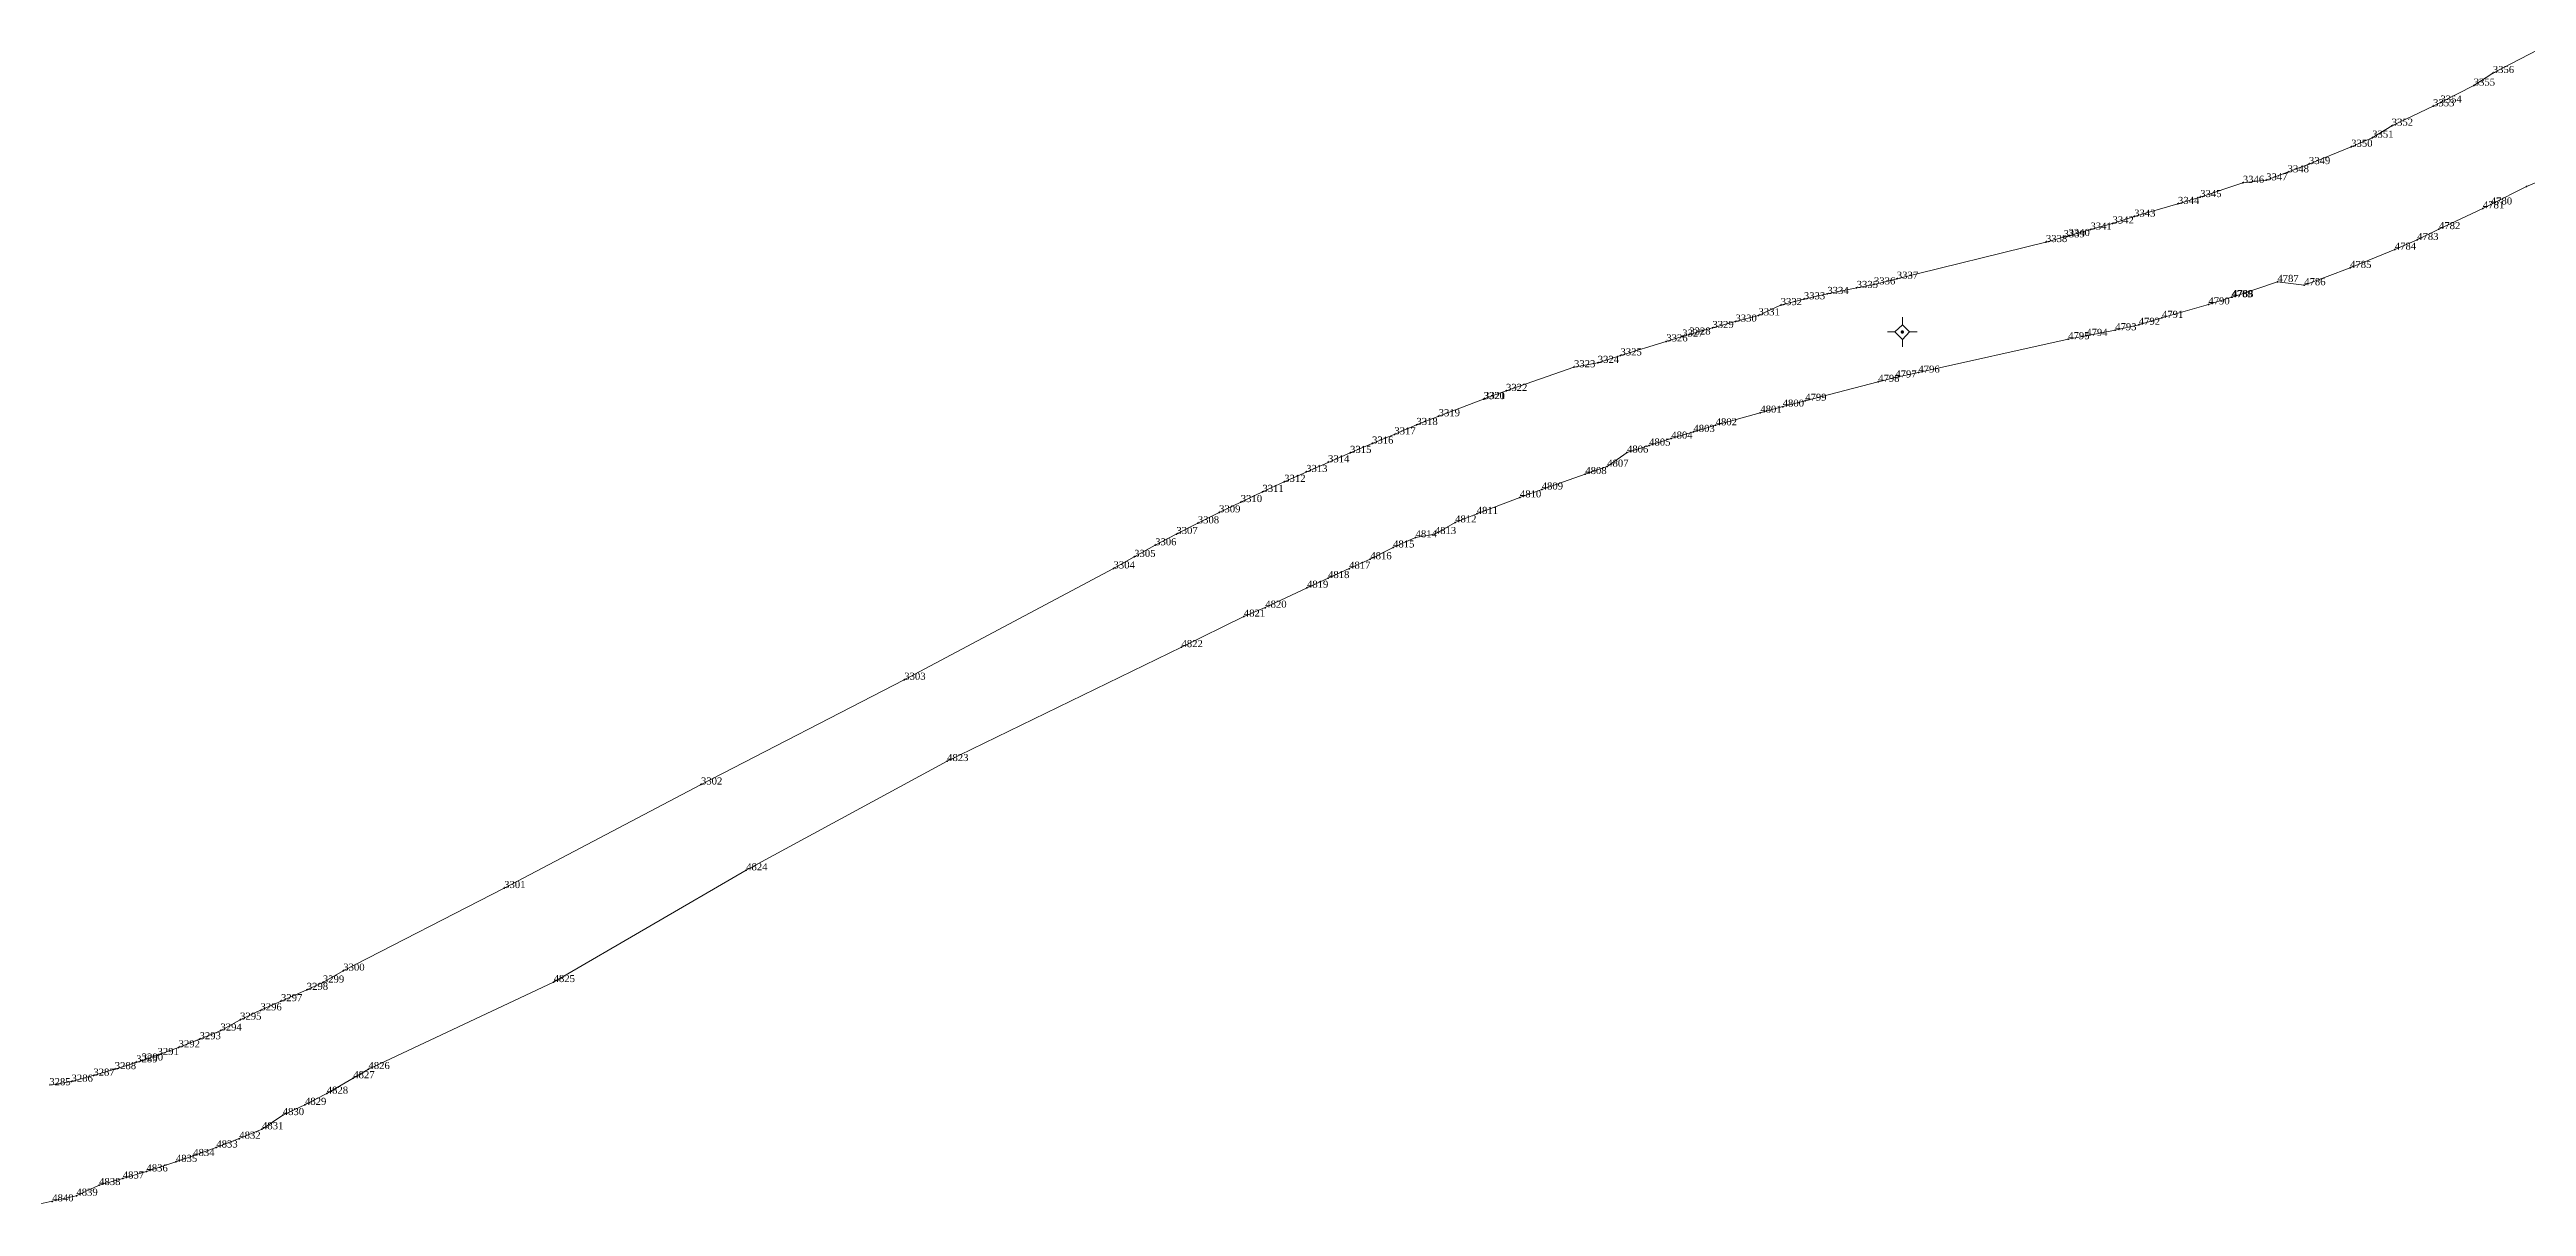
# Model space of a CAD drawing. Header units: metres. Extents: x 543554 to 549226, y 1840763 to 1844579.
# Drawn here: x 547809.8 to 548020, y 1842084.4 to 1842182.6 of the extents above; entities that cross this region are included whole.
import ezdxf

# ---------------------------------------------------------------- set-up
doc = ezdxf.new("R2010")
doc.units = ezdxf.units.M
doc.header["$MEASUREMENT"] = 0
for name, color, linetype, lineweight in [('Level 11', 7, 'Continuous', 0), ('Level 12', 7, 'Continuous', 0), ('Level 30', 7, 'Continuous', 0), ('Level 7', 7, 'Continuous', 0)]:
    doc.layers.add(name, color=color, linetype=linetype, lineweight=lineweight)
doc.styles.add('Style-Vntime', font='Vntime.shx')

# ---------------------------------------------------------------- blocks, each defined once
blk = doc.blocks.new('CENTRD')
at = {"layer": 'Level 11', "linetype": 'Continuous', "lineweight": 0}
h = blk.add_hatch(color=1, dxfattribs=at)
edge = h.paths.add_edge_path()
edge.add_arc((0, 0), 1.5, 0, 360)
at = {"layer": 'Level 11', "color": 1, "linetype": 'Continuous', "lineweight": 0}
for p, q in [((0, 6.2), (-6.3, 0)), ((0, 12.5), (0, 6.2)), ((6.2, 0), (0, 6.2)), ((-6.3, 0), (-12.5, 0)), ((-6.3, 0), (0, -6.3)), ((0, -6.3), (6.2, 0)), ((0, -6.3), (0, -12.5)), ((12.5, 0), (6.2, 0))]:
    blk.add_line(p, q, dxfattribs=at)
blk = doc.blocks.new('SHMIA_3284')
at = {"layer": 'Level 12', "color": 2, "linetype": 'Continuous', "lineweight": 0, "style": 'Style-Vntime'}
blk.add_text('3285', height=0.6, dxfattribs=at).set_placement((0, 0))
blk = doc.blocks.new('DDCT')
at = {"layer": 'Level 7', "color": 3, "linetype": 'Continuous', "lineweight": 30}
blk.add_point((0, 0), dxfattribs=at)
blk = doc.blocks.new('SHMIA_3285')
at = {"layer": 'Level 12', "color": 2, "linetype": 'Continuous', "lineweight": 0, "style": 'Style-Vntime'}
blk.add_text('3286', height=0.6, dxfattribs=at).set_placement((0, 0))
blk = doc.blocks.new('SHMIA_3286')
at = {"layer": 'Level 12', "color": 2, "linetype": 'Continuous', "lineweight": 0, "style": 'Style-Vntime'}
blk.add_text('3287', height=0.6, dxfattribs=at).set_placement((0, 0))
blk = doc.blocks.new('SHMIA_3287')
at = {"layer": 'Level 12', "color": 2, "linetype": 'Continuous', "lineweight": 0, "style": 'Style-Vntime'}
blk.add_text('3288', height=0.6, dxfattribs=at).set_placement((0, 0))
blk = doc.blocks.new('SHMIA_3288')
at = {"layer": 'Level 12', "color": 2, "linetype": 'Continuous', "lineweight": 0, "style": 'Style-Vntime'}
blk.add_text('3289', height=0.6, dxfattribs=at).set_placement((0, 0))
blk = doc.blocks.new('SHMIA_3289')
at = {"layer": 'Level 12', "color": 2, "linetype": 'Continuous', "lineweight": 0, "style": 'Style-Vntime'}
blk.add_text('3290', height=0.6, dxfattribs=at).set_placement((0, 0))
blk = doc.blocks.new('SHMIA_3290')
at = {"layer": 'Level 12', "color": 2, "linetype": 'Continuous', "lineweight": 0, "style": 'Style-Vntime'}
blk.add_text('3291', height=0.6, dxfattribs=at).set_placement((0, 0))
blk = doc.blocks.new('SHMIA_3291')
at = {"layer": 'Level 12', "color": 2, "linetype": 'Continuous', "lineweight": 0, "style": 'Style-Vntime'}
blk.add_text('3292', height=0.6, dxfattribs=at).set_placement((0, 0))
blk = doc.blocks.new('SHMIA_3292')
at = {"layer": 'Level 12', "color": 2, "linetype": 'Continuous', "lineweight": 0, "style": 'Style-Vntime'}
blk.add_text('3293', height=0.6, dxfattribs=at).set_placement((0, 0))
blk = doc.blocks.new('SHMIA_3293')
at = {"layer": 'Level 12', "color": 2, "linetype": 'Continuous', "lineweight": 0, "style": 'Style-Vntime'}
blk.add_text('3294', height=0.6, dxfattribs=at).set_placement((0, 0))
blk = doc.blocks.new('SHMIA_3294')
at = {"layer": 'Level 12', "color": 2, "linetype": 'Continuous', "lineweight": 0, "style": 'Style-Vntime'}
blk.add_text('3295', height=0.6, dxfattribs=at).set_placement((0, 0))
blk = doc.blocks.new('SHMIA_3295')
at = {"layer": 'Level 12', "color": 2, "linetype": 'Continuous', "lineweight": 0, "style": 'Style-Vntime'}
blk.add_text('3296', height=0.6, dxfattribs=at).set_placement((0, 0))
blk = doc.blocks.new('SHMIA_3296')
at = {"layer": 'Level 12', "color": 2, "linetype": 'Continuous', "lineweight": 0, "style": 'Style-Vntime'}
blk.add_text('3297', height=0.6, dxfattribs=at).set_placement((0, 0))
blk = doc.blocks.new('SHMIA_3297')
at = {"layer": 'Level 12', "color": 2, "linetype": 'Continuous', "lineweight": 0, "style": 'Style-Vntime'}
blk.add_text('3298', height=0.6, dxfattribs=at).set_placement((0, 0))
blk = doc.blocks.new('SHMIA_3298')
at = {"layer": 'Level 12', "color": 2, "linetype": 'Continuous', "lineweight": 0, "style": 'Style-Vntime'}
blk.add_text('3299', height=0.6, dxfattribs=at).set_placement((0, 0))
blk = doc.blocks.new('SHMIA_3299')
at = {"layer": 'Level 12', "color": 2, "linetype": 'Continuous', "lineweight": 0, "style": 'Style-Vntime'}
blk.add_text('3300', height=0.6, dxfattribs=at).set_placement((0, 0))
blk = doc.blocks.new('SHMIA_3300')
at = {"layer": 'Level 12', "color": 2, "linetype": 'Continuous', "lineweight": 0, "style": 'Style-Vntime'}
blk.add_text('3301', height=0.6, dxfattribs=at).set_placement((0, 0))
blk = doc.blocks.new('SHMIA_3301')
at = {"layer": 'Level 12', "color": 2, "linetype": 'Continuous', "lineweight": 0, "style": 'Style-Vntime'}
blk.add_text('3302', height=0.6, dxfattribs=at).set_placement((0, 0))
blk = doc.blocks.new('SHMIA_3302')
at = {"layer": 'Level 12', "color": 2, "linetype": 'Continuous', "lineweight": 0, "style": 'Style-Vntime'}
blk.add_text('3303', height=0.6, dxfattribs=at).set_placement((0, 0))
blk = doc.blocks.new('SHMIA_3303')
at = {"layer": 'Level 12', "color": 2, "linetype": 'Continuous', "lineweight": 0, "style": 'Style-Vntime'}
blk.add_text('3304', height=0.6, dxfattribs=at).set_placement((0, 0))
blk = doc.blocks.new('SHMIA_3304')
at = {"layer": 'Level 12', "color": 2, "linetype": 'Continuous', "lineweight": 0, "style": 'Style-Vntime'}
blk.add_text('3305', height=0.6, dxfattribs=at).set_placement((0, 0))
blk = doc.blocks.new('SHMIA_3305')
at = {"layer": 'Level 12', "color": 2, "linetype": 'Continuous', "lineweight": 0, "style": 'Style-Vntime'}
blk.add_text('3306', height=0.6, dxfattribs=at).set_placement((0, 0))
blk = doc.blocks.new('SHMIA_3306')
at = {"layer": 'Level 12', "color": 2, "linetype": 'Continuous', "lineweight": 0, "style": 'Style-Vntime'}
blk.add_text('3307', height=0.6, dxfattribs=at).set_placement((0, 0))
blk = doc.blocks.new('SHMIA_3307')
at = {"layer": 'Level 12', "color": 2, "linetype": 'Continuous', "lineweight": 0, "style": 'Style-Vntime'}
blk.add_text('3308', height=0.6, dxfattribs=at).set_placement((0, 0))
blk = doc.blocks.new('SHMIA_3308')
at = {"layer": 'Level 12', "color": 2, "linetype": 'Continuous', "lineweight": 0, "style": 'Style-Vntime'}
blk.add_text('3309', height=0.6, dxfattribs=at).set_placement((0, 0))
blk = doc.blocks.new('SHMIA_3309')
at = {"layer": 'Level 12', "color": 2, "linetype": 'Continuous', "lineweight": 0, "style": 'Style-Vntime'}
blk.add_text('3310', height=0.6, dxfattribs=at).set_placement((0, 0))
blk = doc.blocks.new('SHMIA_3310')
at = {"layer": 'Level 12', "color": 2, "linetype": 'Continuous', "lineweight": 0, "style": 'Style-Vntime'}
blk.add_text('3311', height=0.6, dxfattribs=at).set_placement((0, 0))
blk = doc.blocks.new('SHMIA_3311')
at = {"layer": 'Level 12', "color": 2, "linetype": 'Continuous', "lineweight": 0, "style": 'Style-Vntime'}
blk.add_text('3312', height=0.6, dxfattribs=at).set_placement((0, 0))
blk = doc.blocks.new('SHMIA_3312')
at = {"layer": 'Level 12', "color": 2, "linetype": 'Continuous', "lineweight": 0, "style": 'Style-Vntime'}
blk.add_text('3313', height=0.6, dxfattribs=at).set_placement((0, 0))
blk = doc.blocks.new('SHMIA_3313')
at = {"layer": 'Level 12', "color": 2, "linetype": 'Continuous', "lineweight": 0, "style": 'Style-Vntime'}
blk.add_text('3314', height=0.6, dxfattribs=at).set_placement((0, 0))
blk = doc.blocks.new('SHMIA_3314')
at = {"layer": 'Level 12', "color": 2, "linetype": 'Continuous', "lineweight": 0, "style": 'Style-Vntime'}
blk.add_text('3315', height=0.6, dxfattribs=at).set_placement((0, 0))
blk = doc.blocks.new('SHMIA_3315')
at = {"layer": 'Level 12', "color": 2, "linetype": 'Continuous', "lineweight": 0, "style": 'Style-Vntime'}
blk.add_text('3316', height=0.6, dxfattribs=at).set_placement((0, 0))
blk = doc.blocks.new('SHMIA_3316')
at = {"layer": 'Level 12', "color": 2, "linetype": 'Continuous', "lineweight": 0, "style": 'Style-Vntime'}
blk.add_text('3317', height=0.6, dxfattribs=at).set_placement((0, 0))
blk = doc.blocks.new('SHMIA_3317')
at = {"layer": 'Level 12', "color": 2, "linetype": 'Continuous', "lineweight": 0, "style": 'Style-Vntime'}
blk.add_text('3318', height=0.6, dxfattribs=at).set_placement((0, 0))
blk = doc.blocks.new('SHMIA_3318')
at = {"layer": 'Level 12', "color": 2, "linetype": 'Continuous', "lineweight": 0, "style": 'Style-Vntime'}
blk.add_text('3319', height=0.6, dxfattribs=at).set_placement((0, 0))
blk = doc.blocks.new('SHMIA_3319')
at = {"layer": 'Level 12', "color": 2, "linetype": 'Continuous', "lineweight": 0, "style": 'Style-Vntime'}
blk.add_text('3320', height=0.6, dxfattribs=at).set_placement((0, 0))
blk = doc.blocks.new('SHMIA_3320')
at = {"layer": 'Level 12', "color": 2, "linetype": 'Continuous', "lineweight": 0, "style": 'Style-Vntime'}
blk.add_text('3321', height=0.6, dxfattribs=at).set_placement((0, 0))
blk = doc.blocks.new('SHMIA_3321')
at = {"layer": 'Level 12', "color": 2, "linetype": 'Continuous', "lineweight": 0, "style": 'Style-Vntime'}
blk.add_text('3322', height=0.6, dxfattribs=at).set_placement((0, 0))
blk = doc.blocks.new('SHMIA_3322')
at = {"layer": 'Level 12', "color": 2, "linetype": 'Continuous', "lineweight": 0, "style": 'Style-Vntime'}
blk.add_text('3323', height=0.6, dxfattribs=at).set_placement((0, 0))
blk = doc.blocks.new('SHMIA_3323')
at = {"layer": 'Level 12', "color": 2, "linetype": 'Continuous', "lineweight": 0, "style": 'Style-Vntime'}
blk.add_text('3324', height=0.6, dxfattribs=at).set_placement((0, 0))
blk = doc.blocks.new('SHMIA_3324')
at = {"layer": 'Level 12', "color": 2, "linetype": 'Continuous', "lineweight": 0, "style": 'Style-Vntime'}
blk.add_text('3325', height=0.6, dxfattribs=at).set_placement((0, 0))
blk = doc.blocks.new('SHMIA_3325')
at = {"layer": 'Level 12', "color": 2, "linetype": 'Continuous', "lineweight": 0, "style": 'Style-Vntime'}
blk.add_text('3326', height=0.6, dxfattribs=at).set_placement((0, 0))
blk = doc.blocks.new('SHMIA_3326')
at = {"layer": 'Level 12', "color": 2, "linetype": 'Continuous', "lineweight": 0, "style": 'Style-Vntime'}
blk.add_text('3327', height=0.6, dxfattribs=at).set_placement((0, 0))
blk = doc.blocks.new('SHMIA_3327')
at = {"layer": 'Level 12', "color": 2, "linetype": 'Continuous', "lineweight": 0, "style": 'Style-Vntime'}
blk.add_text('3328', height=0.6, dxfattribs=at).set_placement((0, 0))
blk = doc.blocks.new('SHMIA_3328')
at = {"layer": 'Level 12', "color": 2, "linetype": 'Continuous', "lineweight": 0, "style": 'Style-Vntime'}
blk.add_text('3329', height=0.6, dxfattribs=at).set_placement((0, 0))
blk = doc.blocks.new('SHMIA_3329')
at = {"layer": 'Level 12', "color": 2, "linetype": 'Continuous', "lineweight": 0, "style": 'Style-Vntime'}
blk.add_text('3330', height=0.6, dxfattribs=at).set_placement((0, 0))
blk = doc.blocks.new('SHMIA_3330')
at = {"layer": 'Level 12', "color": 2, "linetype": 'Continuous', "lineweight": 0, "style": 'Style-Vntime'}
blk.add_text('3331', height=0.6, dxfattribs=at).set_placement((0, 0))
blk = doc.blocks.new('SHMIA_3331')
at = {"layer": 'Level 12', "color": 2, "linetype": 'Continuous', "lineweight": 0, "style": 'Style-Vntime'}
blk.add_text('3332', height=0.6, dxfattribs=at).set_placement((0, 0))
blk = doc.blocks.new('SHMIA_3332')
at = {"layer": 'Level 12', "color": 2, "linetype": 'Continuous', "lineweight": 0, "style": 'Style-Vntime'}
blk.add_text('3333', height=0.6, dxfattribs=at).set_placement((0, 0))
blk = doc.blocks.new('SHMIA_3333')
at = {"layer": 'Level 12', "color": 2, "linetype": 'Continuous', "lineweight": 0, "style": 'Style-Vntime'}
blk.add_text('3334', height=0.6, dxfattribs=at).set_placement((0, 0))
blk = doc.blocks.new('SHMIA_3334')
at = {"layer": 'Level 12', "color": 2, "linetype": 'Continuous', "lineweight": 0, "style": 'Style-Vntime'}
blk.add_text('3335', height=0.6, dxfattribs=at).set_placement((0, 0))
blk = doc.blocks.new('SHMIA_3335')
at = {"layer": 'Level 12', "color": 2, "linetype": 'Continuous', "lineweight": 0, "style": 'Style-Vntime'}
blk.add_text('3336', height=0.6, dxfattribs=at).set_placement((0, 0))
blk = doc.blocks.new('SHMIA_3336')
at = {"layer": 'Level 12', "color": 2, "linetype": 'Continuous', "lineweight": 0, "style": 'Style-Vntime'}
blk.add_text('3337', height=0.6, dxfattribs=at).set_placement((0, 0))
blk = doc.blocks.new('SHMIA_3337')
at = {"layer": 'Level 12', "color": 2, "linetype": 'Continuous', "lineweight": 0, "style": 'Style-Vntime'}
blk.add_text('3338', height=0.6, dxfattribs=at).set_placement((0, 0))
blk = doc.blocks.new('SHMIA_3338')
at = {"layer": 'Level 12', "color": 2, "linetype": 'Continuous', "lineweight": 0, "style": 'Style-Vntime'}
blk.add_text('3339', height=0.6, dxfattribs=at).set_placement((0, 0))
blk = doc.blocks.new('SHMIA_3339')
at = {"layer": 'Level 12', "color": 2, "linetype": 'Continuous', "lineweight": 0, "style": 'Style-Vntime'}
blk.add_text('3340', height=0.6, dxfattribs=at).set_placement((0, 0))
blk = doc.blocks.new('SHMIA_3340')
at = {"layer": 'Level 12', "color": 2, "linetype": 'Continuous', "lineweight": 0, "style": 'Style-Vntime'}
blk.add_text('3341', height=0.6, dxfattribs=at).set_placement((0, 0))
blk = doc.blocks.new('SHMIA_3341')
at = {"layer": 'Level 12', "color": 2, "linetype": 'Continuous', "lineweight": 0, "style": 'Style-Vntime'}
blk.add_text('3342', height=0.6, dxfattribs=at).set_placement((0, 0))
blk = doc.blocks.new('SHMIA_3342')
at = {"layer": 'Level 12', "color": 2, "linetype": 'Continuous', "lineweight": 0, "style": 'Style-Vntime'}
blk.add_text('3343', height=0.6, dxfattribs=at).set_placement((0, 0))
blk = doc.blocks.new('SHMIA_3343')
at = {"layer": 'Level 12', "color": 2, "linetype": 'Continuous', "lineweight": 0, "style": 'Style-Vntime'}
blk.add_text('3344', height=0.6, dxfattribs=at).set_placement((0, 0))
blk = doc.blocks.new('SHMIA_3344')
at = {"layer": 'Level 12', "color": 2, "linetype": 'Continuous', "lineweight": 0, "style": 'Style-Vntime'}
blk.add_text('3345', height=0.6, dxfattribs=at).set_placement((0, 0))
blk = doc.blocks.new('SHMIA_3345')
at = {"layer": 'Level 12', "color": 2, "linetype": 'Continuous', "lineweight": 0, "style": 'Style-Vntime'}
blk.add_text('3346', height=0.6, dxfattribs=at).set_placement((0, 0))
blk = doc.blocks.new('SHMIA_3346')
at = {"layer": 'Level 12', "color": 2, "linetype": 'Continuous', "lineweight": 0, "style": 'Style-Vntime'}
blk.add_text('3347', height=0.6, dxfattribs=at).set_placement((0, 0))
blk = doc.blocks.new('SHMIA_3347')
at = {"layer": 'Level 12', "color": 2, "linetype": 'Continuous', "lineweight": 0, "style": 'Style-Vntime'}
blk.add_text('3348', height=0.6, dxfattribs=at).set_placement((0, 0))
blk = doc.blocks.new('SHMIA_3348')
at = {"layer": 'Level 12', "color": 2, "linetype": 'Continuous', "lineweight": 0, "style": 'Style-Vntime'}
blk.add_text('3349', height=0.6, dxfattribs=at).set_placement((0, 0))
blk = doc.blocks.new('SHMIA_3349')
at = {"layer": 'Level 12', "color": 2, "linetype": 'Continuous', "lineweight": 0, "style": 'Style-Vntime'}
blk.add_text('3350', height=0.6, dxfattribs=at).set_placement((0, 0))
blk = doc.blocks.new('SHMIA_3350')
at = {"layer": 'Level 12', "color": 2, "linetype": 'Continuous', "lineweight": 0, "style": 'Style-Vntime'}
blk.add_text('3351', height=0.6, dxfattribs=at).set_placement((0, 0))
blk = doc.blocks.new('SHMIA_3351')
at = {"layer": 'Level 12', "color": 2, "linetype": 'Continuous', "lineweight": 0, "style": 'Style-Vntime'}
blk.add_text('3352', height=0.6, dxfattribs=at).set_placement((0, 0))
blk = doc.blocks.new('SHMIA_3352')
at = {"layer": 'Level 12', "color": 2, "linetype": 'Continuous', "lineweight": 0, "style": 'Style-Vntime'}
blk.add_text('3353', height=0.6, dxfattribs=at).set_placement((0, 0))
blk = doc.blocks.new('SHMIA_3353')
at = {"layer": 'Level 12', "color": 2, "linetype": 'Continuous', "lineweight": 0, "style": 'Style-Vntime'}
blk.add_text('3354', height=0.6, dxfattribs=at).set_placement((0, 0))
blk = doc.blocks.new('SHMIA_3354')
at = {"layer": 'Level 12', "color": 2, "linetype": 'Continuous', "lineweight": 0, "style": 'Style-Vntime'}
blk.add_text('3355', height=0.6, dxfattribs=at).set_placement((0, 0))
blk = doc.blocks.new('SHMIA_3355')
at = {"layer": 'Level 12', "color": 2, "linetype": 'Continuous', "lineweight": 0, "style": 'Style-Vntime'}
blk.add_text('3356', height=0.6, dxfattribs=at).set_placement((0, 0))
blk = doc.blocks.new('SHMIA_4779')
at = {"layer": 'Level 12', "color": 2, "linetype": 'Continuous', "lineweight": 0, "style": 'Style-Vntime'}
blk.add_text('4780', height=0.6, dxfattribs=at).set_placement((0, 0))
blk = doc.blocks.new('SHMIA_4780')
at = {"layer": 'Level 12', "color": 2, "linetype": 'Continuous', "lineweight": 0, "style": 'Style-Vntime'}
blk.add_text('4781', height=0.6, dxfattribs=at).set_placement((0, 0))
blk = doc.blocks.new('SHMIA_4781')
at = {"layer": 'Level 12', "color": 2, "linetype": 'Continuous', "lineweight": 0, "style": 'Style-Vntime'}
blk.add_text('4782', height=0.6, dxfattribs=at).set_placement((0, 0))
blk = doc.blocks.new('SHMIA_4782')
at = {"layer": 'Level 12', "color": 2, "linetype": 'Continuous', "lineweight": 0, "style": 'Style-Vntime'}
blk.add_text('4783', height=0.6, dxfattribs=at).set_placement((0, 0))
blk = doc.blocks.new('SHMIA_4783')
at = {"layer": 'Level 12', "color": 2, "linetype": 'Continuous', "lineweight": 0, "style": 'Style-Vntime'}
blk.add_text('4784', height=0.6, dxfattribs=at).set_placement((0, 0))
blk = doc.blocks.new('SHMIA_4784')
at = {"layer": 'Level 12', "color": 2, "linetype": 'Continuous', "lineweight": 0, "style": 'Style-Vntime'}
blk.add_text('4785', height=0.6, dxfattribs=at).set_placement((0, 0))
blk = doc.blocks.new('SHMIA_4785')
at = {"layer": 'Level 12', "color": 2, "linetype": 'Continuous', "lineweight": 0, "style": 'Style-Vntime'}
blk.add_text('4786', height=0.6, dxfattribs=at).set_placement((0, 0))
blk = doc.blocks.new('SHMIA_4786')
at = {"layer": 'Level 12', "color": 2, "linetype": 'Continuous', "lineweight": 0, "style": 'Style-Vntime'}
blk.add_text('4787', height=0.6, dxfattribs=at).set_placement((0, 0))
blk = doc.blocks.new('SHMIA_4787')
at = {"layer": 'Level 12', "color": 2, "linetype": 'Continuous', "lineweight": 0, "style": 'Style-Vntime'}
blk.add_text('4788', height=0.6, dxfattribs=at).set_placement((0, 0))
blk = doc.blocks.new('SHMIA_4788')
at = {"layer": 'Level 12', "color": 2, "linetype": 'Continuous', "lineweight": 0, "style": 'Style-Vntime'}
blk.add_text('4789', height=0.6, dxfattribs=at).set_placement((0, 0))
blk = doc.blocks.new('SHMIA_4789')
at = {"layer": 'Level 12', "color": 2, "linetype": 'Continuous', "lineweight": 0, "style": 'Style-Vntime'}
blk.add_text('4790', height=0.6, dxfattribs=at).set_placement((0, 0))
blk = doc.blocks.new('SHMIA_4790')
at = {"layer": 'Level 12', "color": 2, "linetype": 'Continuous', "lineweight": 0, "style": 'Style-Vntime'}
blk.add_text('4791', height=0.6, dxfattribs=at).set_placement((0, 0))
blk = doc.blocks.new('SHMIA_4791')
at = {"layer": 'Level 12', "color": 2, "linetype": 'Continuous', "lineweight": 0, "style": 'Style-Vntime'}
blk.add_text('4792', height=0.6, dxfattribs=at).set_placement((0, 0))
blk = doc.blocks.new('SHMIA_4792')
at = {"layer": 'Level 12', "color": 2, "linetype": 'Continuous', "lineweight": 0, "style": 'Style-Vntime'}
blk.add_text('4793', height=0.6, dxfattribs=at).set_placement((0, 0))
blk = doc.blocks.new('SHMIA_4793')
at = {"layer": 'Level 12', "color": 2, "linetype": 'Continuous', "lineweight": 0, "style": 'Style-Vntime'}
blk.add_text('4794', height=0.6, dxfattribs=at).set_placement((0, 0))
blk = doc.blocks.new('SHMIA_4794')
at = {"layer": 'Level 12', "color": 2, "linetype": 'Continuous', "lineweight": 0, "style": 'Style-Vntime'}
blk.add_text('4795', height=0.6, dxfattribs=at).set_placement((0, 0))
blk = doc.blocks.new('SHMIA_4795')
at = {"layer": 'Level 12', "color": 2, "linetype": 'Continuous', "lineweight": 0, "style": 'Style-Vntime'}
blk.add_text('4796', height=0.6, dxfattribs=at).set_placement((0, 0))
blk = doc.blocks.new('SHMIA_4796')
at = {"layer": 'Level 12', "color": 2, "linetype": 'Continuous', "lineweight": 0, "style": 'Style-Vntime'}
blk.add_text('4797', height=0.6, dxfattribs=at).set_placement((0, 0))
blk = doc.blocks.new('SHMIA_4797')
at = {"layer": 'Level 12', "color": 2, "linetype": 'Continuous', "lineweight": 0, "style": 'Style-Vntime'}
blk.add_text('4798', height=0.6, dxfattribs=at).set_placement((0, 0))
blk = doc.blocks.new('SHMIA_4798')
at = {"layer": 'Level 12', "color": 2, "linetype": 'Continuous', "lineweight": 0, "style": 'Style-Vntime'}
blk.add_text('4799', height=0.6, dxfattribs=at).set_placement((0, 0))
blk = doc.blocks.new('SHMIA_4799')
at = {"layer": 'Level 12', "color": 2, "linetype": 'Continuous', "lineweight": 0, "style": 'Style-Vntime'}
blk.add_text('4800', height=0.6, dxfattribs=at).set_placement((0, 0))
blk = doc.blocks.new('SHMIA_4800')
at = {"layer": 'Level 12', "color": 2, "linetype": 'Continuous', "lineweight": 0, "style": 'Style-Vntime'}
blk.add_text('4801', height=0.6, dxfattribs=at).set_placement((0, 0))
blk = doc.blocks.new('SHMIA_4801')
at = {"layer": 'Level 12', "color": 2, "linetype": 'Continuous', "lineweight": 0, "style": 'Style-Vntime'}
blk.add_text('4802', height=0.6, dxfattribs=at).set_placement((0, 0))
blk = doc.blocks.new('SHMIA_4802')
at = {"layer": 'Level 12', "color": 2, "linetype": 'Continuous', "lineweight": 0, "style": 'Style-Vntime'}
blk.add_text('4803', height=0.6, dxfattribs=at).set_placement((0, 0))
blk = doc.blocks.new('SHMIA_4803')
at = {"layer": 'Level 12', "color": 2, "linetype": 'Continuous', "lineweight": 0, "style": 'Style-Vntime'}
blk.add_text('4804', height=0.6, dxfattribs=at).set_placement((0, 0))
blk = doc.blocks.new('SHMIA_4804')
at = {"layer": 'Level 12', "color": 2, "linetype": 'Continuous', "lineweight": 0, "style": 'Style-Vntime'}
blk.add_text('4805', height=0.6, dxfattribs=at).set_placement((0, 0))
blk = doc.blocks.new('SHMIA_4805')
at = {"layer": 'Level 12', "color": 2, "linetype": 'Continuous', "lineweight": 0, "style": 'Style-Vntime'}
blk.add_text('4806', height=0.6, dxfattribs=at).set_placement((0, 0))
blk = doc.blocks.new('SHMIA_4806')
at = {"layer": 'Level 12', "color": 2, "linetype": 'Continuous', "lineweight": 0, "style": 'Style-Vntime'}
blk.add_text('4807', height=0.6, dxfattribs=at).set_placement((0, 0))
blk = doc.blocks.new('SHMIA_4807')
at = {"layer": 'Level 12', "color": 2, "linetype": 'Continuous', "lineweight": 0, "style": 'Style-Vntime'}
blk.add_text('4808', height=0.6, dxfattribs=at).set_placement((0, 0))
blk = doc.blocks.new('SHMIA_4808')
at = {"layer": 'Level 12', "color": 2, "linetype": 'Continuous', "lineweight": 0, "style": 'Style-Vntime'}
blk.add_text('4809', height=0.6, dxfattribs=at).set_placement((0, 0))
blk = doc.blocks.new('SHMIA_4809')
at = {"layer": 'Level 12', "color": 2, "linetype": 'Continuous', "lineweight": 0, "style": 'Style-Vntime'}
blk.add_text('4810', height=0.6, dxfattribs=at).set_placement((0, 0))
blk = doc.blocks.new('SHMIA_4810')
at = {"layer": 'Level 12', "color": 2, "linetype": 'Continuous', "lineweight": 0, "style": 'Style-Vntime'}
blk.add_text('4811', height=0.6, dxfattribs=at).set_placement((0, 0))
blk = doc.blocks.new('SHMIA_4811')
at = {"layer": 'Level 12', "color": 2, "linetype": 'Continuous', "lineweight": 0, "style": 'Style-Vntime'}
blk.add_text('4812', height=0.6, dxfattribs=at).set_placement((0, 0))
blk = doc.blocks.new('SHMIA_4812')
at = {"layer": 'Level 12', "color": 2, "linetype": 'Continuous', "lineweight": 0, "style": 'Style-Vntime'}
blk.add_text('4813', height=0.6, dxfattribs=at).set_placement((0, 0))
blk = doc.blocks.new('SHMIA_4813')
at = {"layer": 'Level 12', "color": 2, "linetype": 'Continuous', "lineweight": 0, "style": 'Style-Vntime'}
blk.add_text('4814', height=0.6, dxfattribs=at).set_placement((0, 0))
blk = doc.blocks.new('SHMIA_4814')
at = {"layer": 'Level 12', "color": 2, "linetype": 'Continuous', "lineweight": 0, "style": 'Style-Vntime'}
blk.add_text('4815', height=0.6, dxfattribs=at).set_placement((0, 0))
blk = doc.blocks.new('SHMIA_4815')
at = {"layer": 'Level 12', "color": 2, "linetype": 'Continuous', "lineweight": 0, "style": 'Style-Vntime'}
blk.add_text('4816', height=0.6, dxfattribs=at).set_placement((0, 0))
blk = doc.blocks.new('SHMIA_4816')
at = {"layer": 'Level 12', "color": 2, "linetype": 'Continuous', "lineweight": 0, "style": 'Style-Vntime'}
blk.add_text('4817', height=0.6, dxfattribs=at).set_placement((0, 0))
blk = doc.blocks.new('SHMIA_4817')
at = {"layer": 'Level 12', "color": 2, "linetype": 'Continuous', "lineweight": 0, "style": 'Style-Vntime'}
blk.add_text('4818', height=0.6, dxfattribs=at).set_placement((0, 0))
blk = doc.blocks.new('SHMIA_4818')
at = {"layer": 'Level 12', "color": 2, "linetype": 'Continuous', "lineweight": 0, "style": 'Style-Vntime'}
blk.add_text('4819', height=0.6, dxfattribs=at).set_placement((0, 0))
blk = doc.blocks.new('SHMIA_4819')
at = {"layer": 'Level 12', "color": 2, "linetype": 'Continuous', "lineweight": 0, "style": 'Style-Vntime'}
blk.add_text('4820', height=0.6, dxfattribs=at).set_placement((0, 0))
blk = doc.blocks.new('SHMIA_4820')
at = {"layer": 'Level 12', "color": 2, "linetype": 'Continuous', "lineweight": 0, "style": 'Style-Vntime'}
blk.add_text('4821', height=0.6, dxfattribs=at).set_placement((0, 0))
blk = doc.blocks.new('SHMIA_4821')
at = {"layer": 'Level 12', "color": 2, "linetype": 'Continuous', "lineweight": 0, "style": 'Style-Vntime'}
blk.add_text('4822', height=0.6, dxfattribs=at).set_placement((0, 0))
blk = doc.blocks.new('SHMIA_4822')
at = {"layer": 'Level 12', "color": 2, "linetype": 'Continuous', "lineweight": 0, "style": 'Style-Vntime'}
blk.add_text('4823', height=0.6, dxfattribs=at).set_placement((0, 0))
blk = doc.blocks.new('SHMIA_4823')
at = {"layer": 'Level 12', "color": 2, "linetype": 'Continuous', "lineweight": 0, "style": 'Style-Vntime'}
blk.add_text('4824', height=0.6, dxfattribs=at).set_placement((0, 0))
blk = doc.blocks.new('SHMIA_4824')
at = {"layer": 'Level 12', "color": 2, "linetype": 'Continuous', "lineweight": 0, "style": 'Style-Vntime'}
blk.add_text('4825', height=0.6, dxfattribs=at).set_placement((0, 0))
blk = doc.blocks.new('SHMIA_4825')
at = {"layer": 'Level 12', "color": 2, "linetype": 'Continuous', "lineweight": 0, "style": 'Style-Vntime'}
blk.add_text('4826', height=0.6, dxfattribs=at).set_placement((0, 0))
blk = doc.blocks.new('SHMIA_4826')
at = {"layer": 'Level 12', "color": 2, "linetype": 'Continuous', "lineweight": 0, "style": 'Style-Vntime'}
blk.add_text('4827', height=0.6, dxfattribs=at).set_placement((0, 0))
blk = doc.blocks.new('SHMIA_4827')
at = {"layer": 'Level 12', "color": 2, "linetype": 'Continuous', "lineweight": 0, "style": 'Style-Vntime'}
blk.add_text('4828', height=0.6, dxfattribs=at).set_placement((0, 0))
blk = doc.blocks.new('SHMIA_4828')
at = {"layer": 'Level 12', "color": 2, "linetype": 'Continuous', "lineweight": 0, "style": 'Style-Vntime'}
blk.add_text('4829', height=0.6, dxfattribs=at).set_placement((0, 0))
blk = doc.blocks.new('SHMIA_4829')
at = {"layer": 'Level 12', "color": 2, "linetype": 'Continuous', "lineweight": 0, "style": 'Style-Vntime'}
blk.add_text('4830', height=0.6, dxfattribs=at).set_placement((0, 0))
blk = doc.blocks.new('SHMIA_4830')
at = {"layer": 'Level 12', "color": 2, "linetype": 'Continuous', "lineweight": 0, "style": 'Style-Vntime'}
blk.add_text('4831', height=0.6, dxfattribs=at).set_placement((0, 0))
blk = doc.blocks.new('SHMIA_4831')
at = {"layer": 'Level 12', "color": 2, "linetype": 'Continuous', "lineweight": 0, "style": 'Style-Vntime'}
blk.add_text('4832', height=0.6, dxfattribs=at).set_placement((0, 0))
blk = doc.blocks.new('SHMIA_4832')
at = {"layer": 'Level 12', "color": 2, "linetype": 'Continuous', "lineweight": 0, "style": 'Style-Vntime'}
blk.add_text('4833', height=0.6, dxfattribs=at).set_placement((0, 0))
blk = doc.blocks.new('SHMIA_4833')
at = {"layer": 'Level 12', "color": 2, "linetype": 'Continuous', "lineweight": 0, "style": 'Style-Vntime'}
blk.add_text('4834', height=0.6, dxfattribs=at).set_placement((0, 0))
blk = doc.blocks.new('SHMIA_4834')
at = {"layer": 'Level 12', "color": 2, "linetype": 'Continuous', "lineweight": 0, "style": 'Style-Vntime'}
blk.add_text('4835', height=0.6, dxfattribs=at).set_placement((0, 0))
blk = doc.blocks.new('SHMIA_4835')
at = {"layer": 'Level 12', "color": 2, "linetype": 'Continuous', "lineweight": 0, "style": 'Style-Vntime'}
blk.add_text('4836', height=0.6, dxfattribs=at).set_placement((0, 0))
blk = doc.blocks.new('SHMIA_4836')
at = {"layer": 'Level 12', "color": 2, "linetype": 'Continuous', "lineweight": 0, "style": 'Style-Vntime'}
blk.add_text('4837', height=0.6, dxfattribs=at).set_placement((0, 0))
blk = doc.blocks.new('SHMIA_4837')
at = {"layer": 'Level 12', "color": 2, "linetype": 'Continuous', "lineweight": 0, "style": 'Style-Vntime'}
blk.add_text('4838', height=0.6, dxfattribs=at).set_placement((0, 0))
blk = doc.blocks.new('SHMIA_4838')
at = {"layer": 'Level 12', "color": 2, "linetype": 'Continuous', "lineweight": 0, "style": 'Style-Vntime'}
blk.add_text('4839', height=0.6, dxfattribs=at).set_placement((0, 0))
blk = doc.blocks.new('SHMIA_4839')
at = {"layer": 'Level 12', "color": 2, "linetype": 'Continuous', "lineweight": 0, "style": 'Style-Vntime'}
blk.add_text('4840', height=0.6, dxfattribs=at).set_placement((0, 0))

msp = doc.modelspace()

# ---------------------------------------------------------------- linework, layer by layer
at = {"layer": 'Level 30', "color": 2, "linetype": 'Continuous', "lineweight": 0, "flags": 128}
for points in [[(547809.733, 1842094.7126), (547811.6249, 1842095.012), (547813.465, 1842095.5206), (547815.2944, 1842096.066), (547817.1127, 1842096.6478), (547817.5809, 1842096.8042), (547818.9189, 1842097.2659), (547820.7124, 1842097.9199), (547822.4925, 1842098.6097), (547824.2584, 1842099.335), (547825.9314, 1842100.2703), (547827.6634, 1842101.064), (547829.4046, 1842101.841), (547831.5933, 1842102.7984), (547832.9604, 1842103.4215), (547834.6901, 1842104.4292), (547848.3489, 1842111.4372), (547865.0638, 1842120.228), (547882.3205, 1842129.1222), (547900.0897, 1842138.5656), (547901.8394, 1842139.5512), (547903.6189, 1842140.5397), (547905.4185, 1842141.4907), (547907.2396, 1842142.3997), (547909.0529, 1842143.325), (547910.8884, 1842144.2049), (547912.731, 1842145.0701), (547914.5804, 1842145.9205), (547916.4366, 1842146.7561), (547918.2994, 1842147.5769), (547920.1687, 1842148.3827), (547922.0444, 1842149.1735), (547923.9264, 1842149.9493), (547925.7993, 1842150.748), (547927.6938, 1842151.4937), (547931.5002, 1842152.9395), (547931.5366, 1842152.953), (547933.412, 1842153.6396), (547939.1801, 1842155.6476), (547941.1986, 1842156.0242), (547943.1348, 1842156.6465), (547947.0217, 1842157.8446), (547948.3725, 1842158.2451), (547948.9722, 1842158.4203), (547950.9273, 1842158.9804), (547952.8868, 1842159.5248), (547954.8506, 1842160.0535), (547956.7277, 1842160.9208), (547958.7025, 1842161.4187), (547960.6879, 1842161.8731), (547963.1823, 1842162.3838), (547964.6541, 1842162.6766), (547966.5941, 1842163.1646), (547979.2517, 1842166.2664), (547980.7547, 1842166.6789), (547981.1683, 1842166.7937), (547983.0312, 1842167.3271), (547984.8959, 1842167.8459), (547986.741, 1842168.4327), (547990.4559, 1842169.5062), (547992.3484, 1842170.0946), (547995.9714, 1842171.3011), (547997.9486, 1842171.5202), (547999.7675, 1842172.1937), (548001.5772, 1842172.8914), (548005.168, 1842174.3588), (548006.9484, 1842175.1283), (548008.6137, 1842176.1508), (548012.1151, 1842177.8047), (548012.7377, 1842178.1108), (548015.5711, 1842179.5513), (548017.194, 1842180.621), (548021.0671, 1842182.6137)], [(548021.9652, 1842171.7746), (548020.0395, 1842170.9954), (548017.0177, 1842169.4591), (548016.3537, 1842169.1326), (548012.6196, 1842167.3688), (548010.7681, 1842166.4498), (548008.8717, 1842165.6301), (548005.0743, 1842164.0778), (548001.1817, 1842162.6065), (547998.8975, 1842162.8853), (547995.0519, 1842161.6047), (547995.0031, 1842161.5891), (547993.0432, 1842160.9801), (547989.1, 1842159.8407), (547987.1328, 1842159.2512), (547985.1317, 1842158.7913), (547982.6692, 1842158.3142), (547981.1364, 1842158.0318), (547968.4196, 1842155.1888), (547966.4604, 1842154.7844), (547965.0078, 1842154.408), (547958.8096, 1842152.8014), (547956.9042, 1842152.3026), (547955.0024, 1842151.7905), (547951.2113, 1842150.7208), (547949.3223, 1842150.1633), (547947.4378, 1842149.5907), (547945.558, 1842149.003), (547943.6829, 1842148.4003), (547942.0041, 1842147.2106), (547940.1435, 1842146.5795), (547936.4377, 1842145.2728), (547934.5928, 1842144.5972), (547930.9194, 1842143.202), (547929.0912, 1842142.4823), (547927.3737, 1842141.4908), (547925.7277, 1842141.2064), (547923.8207, 1842140.3472), (547921.8864, 1842139.3465), (547920.0893, 1842138.5547), (547918.2987, 1842137.7486), (547916.5145, 1842136.9282), (547912.9661, 1842135.2446), (547911.1514, 1842134.4843), (547905.8584, 1842131.8876), (547885.9568, 1842122.217), (547868.8981, 1842112.9468), (547852.5474, 1842103.4644), (547836.8281, 1842096.0769), (547835.5408, 1842095.3021), (547833.2902, 1842093.9923), (547831.44, 1842093.0358), (547829.5467, 1842092.1681), (547827.7927, 1842090.9685), (547825.8587, 1842090.1743), (547823.9093, 1842089.4188), (547821.9452, 1842088.7025), (547820.4799, 1842088.1969), (547817.9758, 1842087.3885), (547815.9723, 1842086.7912), (547813.9572, 1842086.2342), (547812.026, 1842085.33), (547809.9825, 1842084.8521), (547807.9294, 1842084.4172)]]:
    msp.add_lwpolyline(points, dxfattribs=at)

# ---------------------------------------------------------------- block references
at = {"layer": 'Level 11', "color": 1, "linetype": 'Continuous', "lineweight": 0, "xscale": 0.1, "yscale": 0.1, "zscale": 0.1}
msp.add_blockref('CENTRD', (547967.06, 1842158.64), dxfattribs=at)
at = {"layer": 'Level 12', "color": 2, "linetype": 'Continuous', "lineweight": 0}
for name, p in [('SHMIA_3354', (548015.57, 1842179.55)), ('SHMIA_3355', (548017.19, 1842180.62)), ('SHMIA_3352', (548012.12, 1842177.8)), ('SHMIA_3353', (548012.74, 1842178.11)), ('SHMIA_3351', (548008.61, 1842176.15)), ('SHMIA_3349', (548005.17, 1842174.36)), ('SHMIA_3350', (548006.95, 1842175.13)), ('SHMIA_3345', (547995.97, 1842171.3)), ('SHMIA_3346', (547997.95, 1842171.52)), ('SHMIA_3347', (547999.77, 1842172.19)), ('SHMIA_3348', (548001.58, 1842172.89)), ('SHMIA_3343', (547990.46, 1842169.51)), ('SHMIA_3344', (547992.35, 1842170.09)), ('SHMIA_4780', (548016.35, 1842169.13)), ('SHMIA_4779', (548017.02, 1842169.46)), ('SHMIA_3340', (547983.03, 1842167.33)), ('SHMIA_3341', (547984.9, 1842167.85)), ('SHMIA_3342', (547986.74, 1842168.43)), ('SHMIA_4781', (548012.62, 1842167.37)), ('SHMIA_3337', (547979.25, 1842166.27)), ('SHMIA_3338', (547980.75, 1842166.68)), ('SHMIA_3339', (547981.17, 1842166.79)), ('SHMIA_4783', (548008.87, 1842165.63)), ('SHMIA_4782', (548010.77, 1842166.45)), ('SHMIA_3335', (547964.65, 1842162.68)), ('SHMIA_3336', (547966.59, 1842163.16)), ('SHMIA_4786', (547998.9, 1842162.89)), ('SHMIA_4784', (548005.07, 1842164.08)), ('SHMIA_3331', (547956.73, 1842160.92)), ('SHMIA_3332', (547958.7, 1842161.42)), ('SHMIA_3333', (547960.69, 1842161.87)), ('SHMIA_3334', (547963.18, 1842162.38)), ('SHMIA_4789', (547993.04, 1842160.98)), ('SHMIA_4788', (547995, 1842161.59)), ('SHMIA_4787', (547995.05, 1842161.6)), ('SHMIA_4785', (548001.18, 1842162.61)), ('SHMIA_3327', (547948.97, 1842158.42)), ('SHMIA_3328', (547950.93, 1842158.98)), ('SHMIA_3329', (547952.89, 1842159.52)), ('SHMIA_3330', (547954.85, 1842160.05)), ('SHMIA_4792', (547985.13, 1842158.79)), ('SHMIA_4791', (547987.13, 1842159.25)), ('SHMIA_4790', (547989.1, 1842159.84)), ('SHMIA_3324', (547943.13, 1842156.65)), ('SHMIA_3325', (547947.02, 1842157.84)), ('SHMIA_3326', (547948.37, 1842158.25)), ('SHMIA_4794', (547981.14, 1842158.03)), ('SHMIA_4793', (547982.67, 1842158.31)), ('SHMIA_3322', (547939.18, 1842155.65)), ('SHMIA_3323', (547941.2, 1842156.02)), ('SHMIA_4797', (547965.01, 1842154.41)), ('SHMIA_4796', (547966.46, 1842154.78)), ('SHMIA_4795', (547968.42, 1842155.19)), ('SHMIA_3319', (547931.5, 1842152.94)), ('SHMIA_3320', (547931.54, 1842152.95)), ('SHMIA_3321', (547933.41, 1842153.64)), ('SHMIA_4799', (547956.9, 1842152.3)), ('SHMIA_4798', (547958.81, 1842152.8)), ('SHMIA_3317', (547925.8, 1842150.75)), ('SHMIA_3318', (547927.69, 1842151.49)), ('SHMIA_4802', (547949.32, 1842150.16)), ('SHMIA_4801', (547951.21, 1842150.72)), ('SHMIA_4800', (547955, 1842151.79)), ('SHMIA_3314', (547920.17, 1842148.38)), ('SHMIA_3315', (547922.04, 1842149.17)), ('SHMIA_3316', (547923.93, 1842149.95)), ('SHMIA_4805', (547943.68, 1842148.4)), ('SHMIA_4804', (547945.56, 1842149)), ('SHMIA_4803', (547947.44, 1842149.59)), ('SHMIA_3311', (547914.58, 1842145.92)), ('SHMIA_3312', (547916.44, 1842146.76)), ('SHMIA_3313', (547918.3, 1842147.58)), ('SHMIA_4807', (547940.14, 1842146.58)), ('SHMIA_4806', (547942, 1842147.21)), ('SHMIA_3309', (547910.89, 1842144.2)), ('SHMIA_3310', (547912.73, 1842145.07)), ('SHMIA_4809', (547934.59, 1842144.6)), ('SHMIA_4808', (547936.44, 1842145.27)), ('SHMIA_3307', (547907.24, 1842142.4)), ('SHMIA_3308', (547909.05, 1842143.33)), ('SHMIA_4811', (547929.09, 1842142.48)), ('SHMIA_4810', (547930.92, 1842143.2)), ('SHMIA_3304', (547901.84, 1842139.55)), ('SHMIA_3305', (547903.62, 1842140.54)), ('SHMIA_3306', (547905.42, 1842141.49)), ('SHMIA_4814', (547923.82, 1842140.35)), ('SHMIA_4813', (547925.73, 1842141.21)), ('SHMIA_4812', (547927.37, 1842141.49)), ('SHMIA_3303', (547900.09, 1842138.57)), ('SHMIA_4817', (547918.3, 1842137.75)), ('SHMIA_4816', (547920.09, 1842138.55)), ('SHMIA_4815', (547921.89, 1842139.35)), ('SHMIA_4818', (547916.51, 1842136.93)), ('SHMIA_4820', (547911.15, 1842134.48)), ('SHMIA_4819', (547912.97, 1842135.24)), ('SHMIA_4821', (547905.86, 1842131.89)), ('SHMIA_3302', (547882.32, 1842129.12)), ('SHMIA_4822', (547885.96, 1842122.22)), ('SHMIA_3301', (547865.06, 1842120.23)), ('SHMIA_4823', (547868.9, 1842112.95)), ('SHMIA_3300', (547848.35, 1842111.44)), ('SHMIA_3299', (547834.69, 1842104.43)), ('SHMIA_3296', (547829.4, 1842101.84)), ('SHMIA_3297', (547831.59, 1842102.8)), ('SHMIA_3298', (547832.96, 1842103.42)), ('SHMIA_4824', (547852.55, 1842103.46)), ('SHMIA_3294', (547825.93, 1842100.27)), ('SHMIA_3295', (547827.66, 1842101.06)), ('SHMIA_3291', (547820.71, 1842097.92)), ('SHMIA_3292', (547822.49, 1842098.61)), ('SHMIA_3293', (547824.26, 1842099.34)), ('SHMIA_3286', (547813.47, 1842095.52)), ('SHMIA_3287', (547815.29, 1842096.07)), ('SHMIA_3288', (547817.11, 1842096.65)), ('SHMIA_3289', (547817.58, 1842096.8)), ('SHMIA_3290', (547818.92, 1842097.27)), ('SHMIA_4825', (547836.83, 1842096.08)), ('SHMIA_3284', (547809.73, 1842094.71)), ('SHMIA_3285', (547811.62, 1842095.01)), ('SHMIA_4827', (547833.29, 1842093.99)), ('SHMIA_4826', (547835.54, 1842095.3)), ('SHMIA_4829', (547829.55, 1842092.17)), ('SHMIA_4828', (547831.44, 1842093.04)), ('SHMIA_4832', (547823.91, 1842089.42)), ('SHMIA_4831', (547825.86, 1842090.17)), ('SHMIA_4830', (547827.79, 1842090.97)), ('SHMIA_4835', (547817.98, 1842087.39)), ('SHMIA_4834', (547820.48, 1842088.2)), ('SHMIA_4833', (547821.95, 1842088.7)), ('SHMIA_4839', (547809.98, 1842084.85)), ('SHMIA_4838', (547812.03, 1842085.33)), ('SHMIA_4837', (547813.96, 1842086.23)), ('SHMIA_4836', (547815.97, 1842086.79))]:
    msp.add_blockref(name, p, dxfattribs=at)
at = {"layer": 'Level 7', "color": 3, "linetype": 'Continuous', "lineweight": 30}
for p in [(548017.19, 1842180.62), (548012.74, 1842178.11), (548015.57, 1842179.55), (548008.61, 1842176.15), (548012.12, 1842177.8), (548005.17, 1842174.36), (548006.95, 1842175.13), (547999.77, 1842172.19), (548001.58, 1842172.89), (547992.35, 1842170.09), (547995.97, 1842171.3), (547997.95, 1842171.52), (548020.04, 1842171), (547984.9, 1842167.85), (547986.74, 1842168.43), (547990.46, 1842169.51), (548016.35, 1842169.13), (548017.02, 1842169.46), (547979.25, 1842166.27), (547980.75, 1842166.68), (547981.17, 1842166.79), (547983.03, 1842167.33), (548008.87, 1842165.63), (548010.77, 1842166.45), (548012.62, 1842167.37), (548005.07, 1842164.08), (547958.7, 1842161.42), (547960.69, 1842161.87), (547963.18, 1842162.38), (547964.65, 1842162.68), (547966.59, 1842163.16), (547995, 1842161.59), (547995.05, 1842161.6), (547998.9, 1842162.89), (548001.18, 1842162.61), (547952.89, 1842159.52), (547954.85, 1842160.05), (547956.73, 1842160.92), (547987.13, 1842159.25), (547989.1, 1842159.84), (547993.04, 1842160.98), (547947.02, 1842157.84), (547948.37, 1842158.25), (547948.97, 1842158.42), (547950.93, 1842158.98), (547981.14, 1842158.03), (547982.67, 1842158.31), (547985.13, 1842158.79), (547939.18, 1842155.65), (547941.2, 1842156.02), (547943.13, 1842156.65), (547968.42, 1842155.19), (547931.5, 1842152.94), (547931.54, 1842152.95), (547933.41, 1842153.64), (547958.81, 1842152.8), (547965.01, 1842154.41), (547966.46, 1842154.78), (547925.8, 1842150.75), (547927.69, 1842151.49), (547951.21, 1842150.72), (547955, 1842151.79), (547956.9, 1842152.3), (547922.04, 1842149.17), (547923.93, 1842149.95), (547945.56, 1842149), (547947.44, 1842149.59), (547949.32, 1842150.16), (547916.44, 1842146.76), (547918.3, 1842147.58), (547920.17, 1842148.38), (547940.14, 1842146.58), (547942, 1842147.21), (547943.68, 1842148.4), (547912.73, 1842145.07), (547914.58, 1842145.92), (547934.59, 1842144.6), (547936.44, 1842145.27), (547907.24, 1842142.4), (547909.05, 1842143.33), (547910.89, 1842144.2), (547929.09, 1842142.48), (547930.92, 1842143.2), (547903.62, 1842140.54), (547905.42, 1842141.49), (547923.82, 1842140.35), (547925.73, 1842141.21), (547927.37, 1842141.49), (547900.09, 1842138.57), (547901.84, 1842139.55), (547920.09, 1842138.55), (547921.89, 1842139.35), (547916.51, 1842136.93), (547918.3, 1842137.75), (547911.15, 1842134.48), (547912.97, 1842135.24), (547905.86, 1842131.89), (547882.32, 1842129.12), (547885.96, 1842122.22), (547865.06, 1842120.23), (547868.9, 1842112.95), (547848.35, 1842111.44), (547834.69, 1842104.43), (547831.59, 1842102.8), (547832.96, 1842103.42), (547852.55, 1842103.46), (547825.93, 1842100.27), (547827.66, 1842101.06), (547829.4, 1842101.84), (547822.49, 1842098.61), (547824.26, 1842099.34), (547815.29, 1842096.07), (547817.11, 1842096.65), (547817.58, 1842096.8), (547818.92, 1842097.27), (547820.71, 1842097.92), (547836.83, 1842096.08), (547811.62, 1842095.01), (547813.47, 1842095.52), (547833.29, 1842093.99), (547835.54, 1842095.3), (547829.55, 1842092.17), (547831.44, 1842093.04), (547825.86, 1842090.17), (547827.79, 1842090.97), (547820.48, 1842088.2), (547821.95, 1842088.7), (547823.91, 1842089.42), (547813.96, 1842086.23), (547815.97, 1842086.79), (547817.98, 1842087.39), (547809.98, 1842084.85), (547812.03, 1842085.33)]:
    msp.add_blockref('DDCT', p, dxfattribs=at)

doc.saveas('drawing.dxf')
